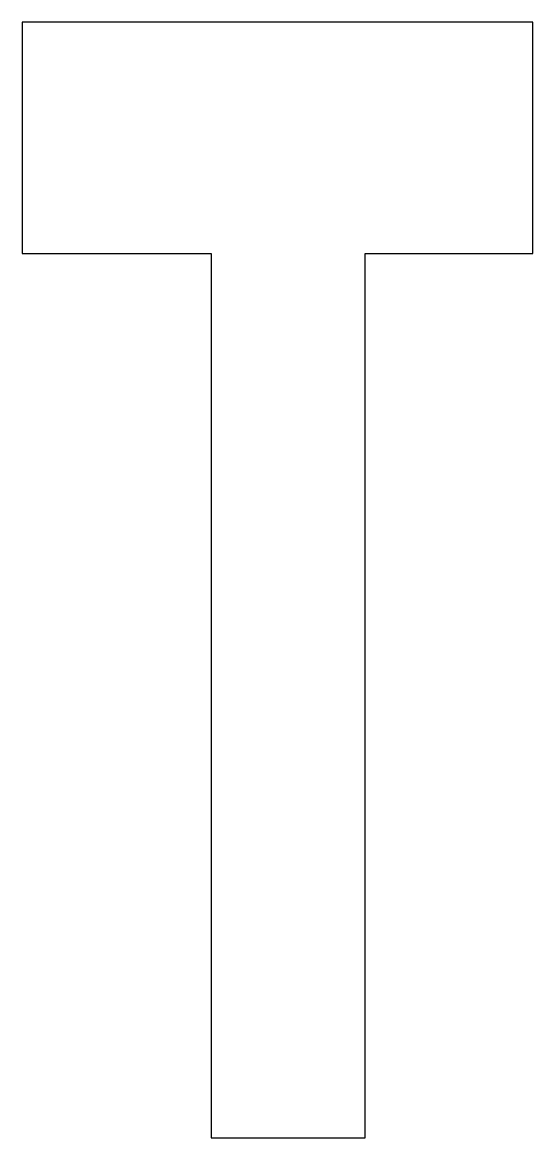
# Model space of a CAD drawing. Header units: inches. Extents: x -2.71 to -0.98, y -1.02 to 2.75.
import ezdxf

# ---------------------------------------------------------------- set-up
doc = ezdxf.new("R2010")
doc.units = ezdxf.units.IN
doc.header["$MEASUREMENT"] = 0

msp = doc.modelspace()

# ---------------------------------------------------------------- linework, layer by layer
at = {"color": 7, "linetype": 'Continuous', "lineweight": 25}
for p, q in [((-0.9828, 2.7511), (-2.7062, 2.7511)), ((-2.7062, 2.7511), (-2.7062, 1.9702)), ((-0.9828, 1.9702), (-0.9828, 2.7511)), ((-2.7062, 1.9702), (-2.0689, 1.9702)), ((-2.0689, 1.9702), (-2.0689, -1.0187)), ((-1.5483, -1.0187), (-1.5483, 1.9702)), ((-1.5483, 1.9702), (-0.9828, 1.9702)), ((-2.0689, -1.0187), (-1.5483, -1.0187))]:
    msp.add_line(p, q, dxfattribs=at)

doc.saveas('drawing.dxf')
